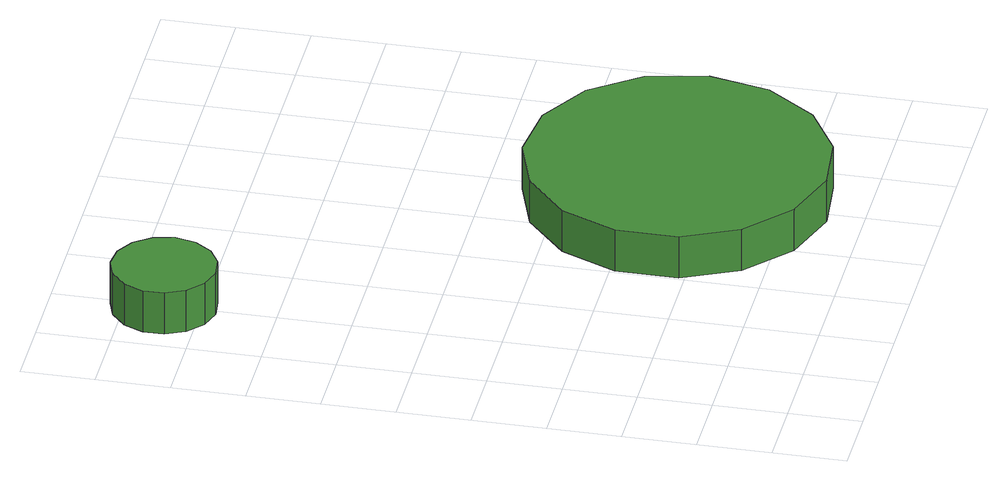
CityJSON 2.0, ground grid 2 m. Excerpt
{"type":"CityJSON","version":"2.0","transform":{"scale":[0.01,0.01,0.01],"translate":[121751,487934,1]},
"CityObjects":{
"tree1":{"type":"SolitaryVegetationObject","attributes":{"function":"something"},"geometry":[{"type":"MultiSurface","lod":"1","boundaries":[[[0,1,2,3,4,5,6,7,8,9,10,11,12,13,14]],[[15,16,17,18,19,20,21,22,23,24,25,26,27,28,29]],[[0,29,28,1]],[[1,28,27,2]],[[2,27,26,3]],[[3,26,25,4]],[[4,25,24,5]],[[5,24,23,6]],[[6,23,22,7]],[[7,22,21,8]],[[8,21,20,9]],[[9,20,19,10]],[[10,19,18,11]],[[11,18,17,12]],[[12,17,16,13]],[[13,16,15,14]],[[14,15,29,0]]]}]},
"tree2":{"type":"SolitaryVegetationObject","attributes":{"function":"something"},"geometry":[{"type":"MultiSurface","lod":"1","boundaries":[[[30,31,32,33,34,35,36,37,38,39,40,41,42,43,44]],[[45,46,47,48,49,50,51,52,53,54,55,56,57,58,59]],[[30,59,58,31]],[[31,58,57,32]],[[32,57,56,33]],[[33,56,55,34]],[[34,55,54,35]],[[35,54,53,36]],[[36,53,52,37]],[[37,52,51,38]],[[38,51,50,39]],[[39,50,49,40]],[[40,49,48,41]],[[41,48,47,42]],[[42,47,46,43]],[[43,46,45,44]],[[44,45,59,30]]]}]}
},
"vertices":[
[341,1700,158],[328,1757,158],[294,1804,158],[243,1834,158],[185,1840,158],[130,1822,158],[86,1783,158],[62,1729,158],[62,1671,158],[86,1617,158],[130,1578,158],[185,1560,158],[243,1566,158],[294,1596,158],[328,1643,158],[328,1643,33],[294,1596,33],[243,1566,33],[185,1560,33],[130,1578,33],[86,1617,33],[62,1671,33],[62,1729,33],[86,1783,33],[130,1822,33],[185,1840,33],[243,1834,33],[294,1804,33],[328,1757,33],[341,1700,33],
[1407,500,163],[1372,666,163],[1272,802,163],[1126,887,163],[957,905,163],[797,852,163],[671,739,163],[602,585,163],[602,415,163],[671,261,163],[797,148,163],[957,95,163],[1126,113,163],[1272,198,163],[1372,334,163],[1372,334,38],[1272,198,38],[1126,113,38],[957,95,38],[797,148,38],[671,261,38],[602,415,38],[602,585,38],[671,739,38],[797,852,38],[957,905,38],[1126,887,38],[1272,802,38],[1372,666,38],[1407,500,38]
]}
